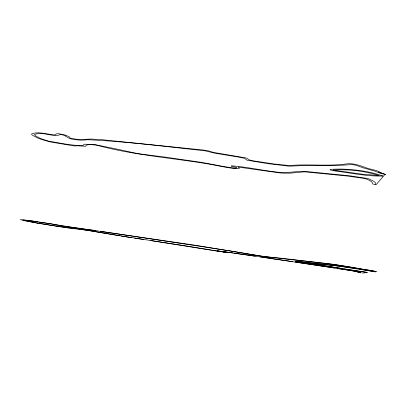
<?xml version="1.0" encoding="UTF-8"?>
<svg xmlns="http://www.w3.org/2000/svg" width="406" height="406" viewBox="0 0 406 406"><rect width="100%" height="100%" fill="white"/><g stroke="black" fill="none" stroke-linecap="round" stroke-linejoin="round"><path stroke-width="0.61" d="M385.192 174.154L376.078 184.684M47.893 223.3L49.151 223.452M47.888 223.336L39.154 222.204M367.851 272.522L362.304 273.086M362.253 269.609L374.677 271.751L376.834 271.538M375.215 271.817L375.89 271.797L345.44 267.118A37.174 1.167 8.4 0 0 335.777 265.793L301.369 261.956A151.174 5.714 8.9 0 1 297.999 261.581M78.693 228.258L60.753 225.756L49.496 223.508M374.657 271.249L372.779 270.822A11.358 0.376 8.3 0 0 371.51 270.594L363.553 269.274M78.764 228.152L79.708 228.279M80.682 228.522L84.884 229.096A49.557 1.416 9.1 0 1 93.121 230.273L196.783 245.478L261.987 256.257M374.601 271.244L335.483 264.585L325.866 263.316A41.625 1.512 8.5 0 1 322.597 263.073L279.658 258.043A83.839 2.502 8.4 0 0 270.513 257.247L262.631 256.272M68.36 227.913L57.667 226.35M68.223 227.812L73.877 228.314A9.972 0.284 9.2 0 1 74.932 228.456L94.715 231.532M361.644 271.548L343.826 268.919M32.044 221.072L22.969 220.062L35.149 222.666L57.312 226.289M270.381 258.434L282.743 260.18A24.959 0.721 8.6 0 1 289.798 261.236L292.538 261.662M245.503 254.795L255.095 256.196M269.772 258.257L260.596 256.922M100.318 231.329L204.122 246.909A9.587 0.32 8.8 0 0 206.781 247.335L227.355 250.517M95.811 230.557C72.684 227.903 49.943 223.341 26.903 220.27A26.486 0.746 9.3 0 0 23.751 219.869L20.3 219.636L24.01 220.6A32.962 0.939 9.3 0 0 27.857 221.382L37.083 223.092M244.361 254.547L334.58 267.935M245.29 254.765L225.076 251.872L221.945 251.507L227.802 252.532L220.519 251.634L150.662 240.56M31.901 220.976L38.144 221.955M129.524 237.368L131.838 237.713M244.199 254.521L240.773 254.075A9.485 0.289 8.8 0 1 237.992 253.704L233.851 253.095M357.65 268.808L344.603 266.879A28.765 0.919 8.4 0 0 338.99 266.082L295.142 261.175L307.276 263.098M129.027 237.292L94.578 231.567M143.541 239.479L121.079 235.942M359.28 269.051L360.909 269.3M228.197 250.563L257.749 255.536A30.48 1.02 8.7 0 0 260.84 256.008C294.771 260.601 329.073 262.702 362.746 269.264M300.841 262.012L313.503 264.078M295.289 262.083L352.692 270.827M232.765 252.933L217.413 250.822L224.98 252.116L223.747 252.014L212.531 250.289M134.599 238.053L178.569 244.767A49.537 1.345 8.9 0 1 185.791 245.899L211.45 250.111M374.677 271.751L375.083 271.812M337.147 268.412L354.555 271.152M309.083 263.286L342.847 268.665M362.675 271.715L366.354 272.289L346.886 269.401M314.381 264.118L340.629 268.31M346.186 269.193L340.786 268.432M362.253 271.644L361.782 271.573M87.285 230.349L84.514 229.913A13.012 0.37 9.2 0 0 80.692 229.344L73.496 228.654L56.85 226.147M56.957 226.233L38.408 223.315M87.204 230.232L94.156 231.435M95.283 231.623L120.1 235.779M38.139 223.27L37.342 223.133M352.976 270.985L361.259 272.619L360.579 272.873L358.199 272.487L358.889 272.309L354.499 271.264M129.57 151.895L138.603 153.727L166.155 157.249L202.224 162.476L225.142 166.785L234.13 168.054A4.202 0.726 8.3 0 0 235.658 168.089L236.119 168.043A3.923 0.675 8.3 0 0 236.657 167.856A4.024 0.695 8.3 0 0 236.698 167.749A3.837 0.66 8.3 0 0 236.652 167.658C235.343 166.46 231.435 167.373 231.242 165.897A2.324 0.406 8.3 0 1 231.735 165.836C248.518 167.11 265.006 171.119 281.784 172.555A13.571 2.4 7.5 0 0 284.54 172.651L300.882 171.383L305.606 171.439L349.622 175.788L367.491 178.452A7.333 1.269 6 0 1 369.049 178.985C370.988 180.421 376.768 181.421 375.672 184.664A6.06 0.995 6 0 0 374.373 184.507A4.466 0.741 6 0 0 373.251 184.111A4.496 0.746 6 0 0 372.708 183.923L372.546 183.086A50.161 8.521 6.8 0 0 369.237 180.218L365.826 178.843A10.338 1.781 6.1 0 0 364.096 178.412L347.48 176.057L304.926 171.885A4.694 0.827 7 0 0 303.886 171.865L290.315 173.139L282.896 173.139A16.047 2.837 7.5 0 1 279.105 172.829L238.195 167.069L239.347 168.231A4.882 0.842 8.3 0 1 238.926 168.454L234.658 168.51A11.058 1.918 8.3 0 1 232.034 168.287L221.838 166.546A66.29 10.196 8.8 0 0 209.268 164.141C171.855 157.822 133.853 155.239 97.105 145.277A5.643 0.944 10.6 0 0 95.643 145.064A14.682 2.426 10.5 0 0 86.006 145.617L85.844 146.206A2.908 0.477 10.8 0 1 85.448 146.256L77.12 145.79A9.637 1.543 10.7 0 0 76.013 145.921L74.09 145.927L51.877 142.212A5.121 0.812 11.2 0 1 50.725 142.034L42.265 139.7A32.647 5.405 11.1 0 1 37.423 137.867L32.713 135.416L31.754 134.645L31.592 133.924C37.738 131.493 44.909 133.777 51.303 134.467C52.511 134.345 55.982 135.832 56.033 134.097A7.881 1.355 11.2 0 1 56.124 133.889L58.515 133.696L63.945 134.721A5.664 0.974 11.3 0 1 65.219 135.086L68.634 136.457A9.673 1.649 11.3 0 1 69.421 136.944L69.776 137.761L70.512 138.167L75.892 139.217L83.245 139.41L91.02 139.05L101.987 139.705L203.355 150.042L208.582 150.885L213.505 152.423L245.691 157.853A6.41 1.213 8.1 0 1 247.097 158.325L249.279 159.908L253.06 160.812L274.39 164.019L288.417 165.46A12.789 2.426 7.3 0 0 290.417 165.486C309.255 163.912 328.256 166.516 347.023 163.846C353.844 163.11 360.259 165.643 366.511 167.932C371.135 169.647 376.702 169.931 380.767 172.621A8.394 1.548 5.4 0 0 382.158 173.26L382.422 173.342M378.58 172.042L385.7 174.747M65.336 135.98L63.351 135.127A2.725 0.467 11.3 0 0 62.463 134.888C60.149 133.61 59.007 135.563 56.84 135.538A8.633 1.472 11.4 0 1 55.028 135.472C48.299 135.193 40.991 131.849 34.515 134.508L35.104 135.568L38.265 137.406A35.698 5.953 11.1 0 0 41.661 138.862L47.984 140.983A4.821 0.766 11.2 0 0 48.862 141.202C60.25 142.948 71.466 145.774 82.997 145.465A2.796 0.457 10.8 0 0 83.301 145.404L83.783 144.485A12.982 2.147 10.6 0 1 84.692 144.221L94.177 144.47L105.524 146.754A13.997 2.426 10.5 0 0 106.539 146.967L116.761 149.088A140.786 18.935 10.3 0 1 129.57 151.895M382.427 173.342A6.176 1.137 5.4 0 0 384.193 173.778A2.532 0.462 5.5 0 1 382.746 173.809L381.813 173.727A1.903 0.35 5.5 0 1 381.214 173.631L375.154 171.2L363.218 167.84L355.945 165.232L352.327 164.603L332.981 165.704L302.759 165.607L289.711 166.15A4.628 0.863 7.2 0 1 288.915 166.155L267.965 163.674L247.467 160.253A3.385 0.634 7.9 0 1 246.746 159.989L244.392 158.304L238.271 157.015A19.757 3.887 8.1 0 1 233.186 156.203L214.576 153.138L205.177 150.854A6.897 1.314 8.8 0 0 204.35 150.743C165.623 146.546 126.87 141.567 87.96 139.735A31.638 5.39 10.4 0 0 84.747 140.009L81.099 140.131A22.665 3.964 11.2 0 1 77.795 139.948L71.639 139.055A4.892 0.837 11.1 0 1 69.766 138.537L67.335 137.324A22.66 3.801 11.5 0 0 65.376 135.985M382.812 176.011C367.176 176.514 351.251 172.981 335.65 171.058C321.369 168.866 338.543 169.18 342.162 169.089C355.849 169.612 369.978 171.307 382.812 176.011M378.981 175.524L362.309 174.21L333.077 170.119C348.485 168.957 364.309 170.936 378.981 175.524"/></g></svg>
